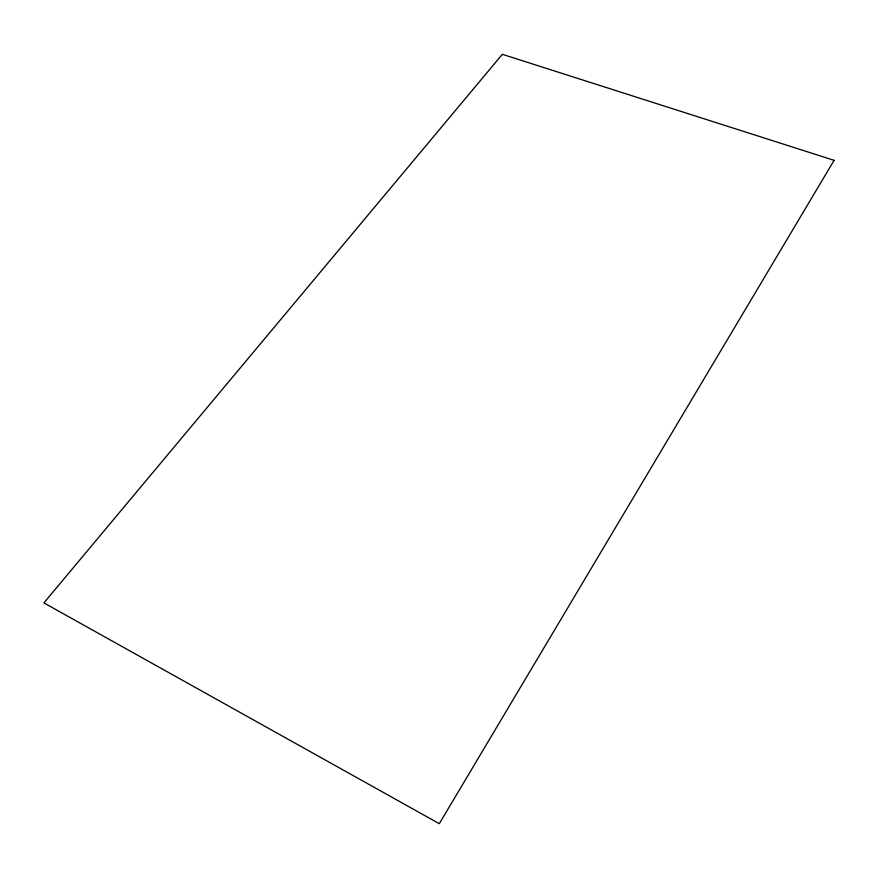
<?xml version="1.0" encoding="UTF-8"?>
<svg xmlns="http://www.w3.org/2000/svg" width="878" height="878" viewBox="0 0 878 878"><rect width="100%" height="100%" fill="white"/><g stroke="black" fill="none" stroke-linecap="round" stroke-linejoin="round"><path stroke-width="1.32" d="M834.1 160.323L439.296 823.685L43.9 602.89L502.348 54.315L834.1 160.323"/></g></svg>
